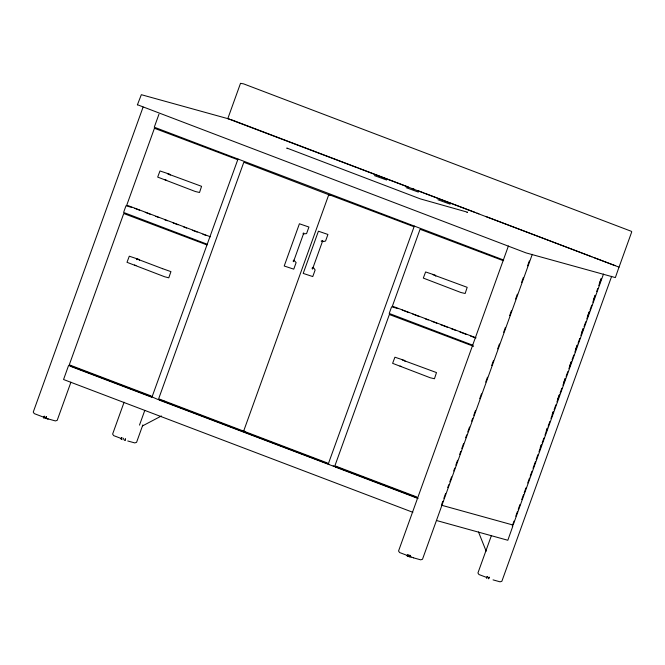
<?xml version="1.0" encoding="UTF-8"?>
<svg xmlns="http://www.w3.org/2000/svg" width="665" height="665" viewBox="0 0 665 665"><rect width="100%" height="100%" fill="white"/><g stroke="black" fill="none" stroke-linecap="round" stroke-linejoin="round"><path stroke-width="1" d="M137.389 104.871L141.337 94.696L229.575 119.135M44.123 416.248L43.682 417.795L44.231 416.282M44.297 416.307L43.857 417.861M45.353 418.401L46.076 416.947M46.176 416.98L45.528 418.46M46.242 417.005L45.968 418.609M45.802 418.551L46.351 417.038M158.96 114.214L154.28 127.198L503.679 260.048M70.931 382.184L57.19 420.363L55.403 420.928L48.379 418.983M124.097 402.217L112.626 434.079L113.657 435.617L120.465 438.202M121.371 439.141L121.72 437.545L120.739 438.875M121.836 437.595L121.637 439.241M123.075 439.789L123.449 438.21M125.294 438.875L125.02 440.488M124.92 440.446L125.394 438.908M139.492 425.11L144.77 410.446M152.086 396.814L237.995 159.068M142.817 424.977L136.566 442.35L134.779 442.915L127.747 440.97M243.772 430.77L328.809 194.587L413.929 226.707M330.098 195.236L243.806 162.26L158.652 398.8L242.393 430.646M374.403 175.585L386.614 180.016M406.157 187.655L418.36 192.094M328.327 463.829L414.312 226.067M437.902 199.733L450.114 204.163M508.401 245.992L398.551 551.002L399.582 552.532L413.58 557.86M407.454 556.123L407.919 554.577M408.002 554.61L407.861 556.281M409.707 555.258L409.058 556.73M409.773 555.283L409.341 556.838L410.064 555.391M409.407 556.863L409.881 555.325M441.402 505.192L512.457 524.876M441.751 504.22L442.807 501.285M443.863 498.359L445.617 493.472M447.728 487.611L448.784 484.677M449.839 481.751L451.601 476.863M453.713 471.003L454.76 468.069M455.816 465.143L457.578 460.255M459.69 454.394L460.745 451.46M461.801 448.534L463.555 443.646M465.666 437.786L466.722 434.86M467.778 431.926L469.54 427.038M471.643 421.178L472.699 418.252M473.754 415.317L475.517 410.43M479.739 398.709L481.493 393.821M485.716 382.101L487.47 377.221M491.693 365.492L493.455 360.613M497.669 348.884L499.432 344.005M503.654 332.276L505.408 327.396M509.631 315.667L511.393 310.788M515.608 299.067L517.37 294.179M521.593 282.459L523.347 277.571M527.569 265.85L529.332 260.963M532.283 254.329L422.491 559.273L420.704 559.839L413.68 557.893M491.46 535.416L477.927 572.989L478.958 574.527L486.215 577.278M486.639 578.026L487.179 576.513M486.747 578.068L487.221 576.53M488.958 577.203L488.243 578.65M489.24 577.311L488.584 578.783L489.066 577.245M540.238 447.703L541.293 444.769M546.223 431.095L547.27 428.16M552.199 414.486L553.255 411.552M557.478 399.831L559.232 394.952M563.455 383.223L565.208 378.343M569.431 366.615L571.193 361.735M575.408 350.006L577.17 345.127M581.393 333.398L583.147 328.518M587.37 316.798L589.132 311.91M593.346 300.189L595.109 295.302M599.331 283.581L601.085 278.693M512.258 525.982L514.02 521.094M515.782 516.206L517.536 511.327M518.243 509.365L520.005 504.486M521.759 499.598L523.521 494.71M524.22 492.757L525.982 487.869M527.744 482.981L529.498 478.102M530.205 476.14L531.967 471.261M533.022 468.326L535.483 461.485M536.181 459.532L537.943 454.644M538.999 451.718L541.46 444.877M542.166 442.915L543.928 438.036M544.984 435.101L547.445 428.26M548.143 426.307L549.905 421.419M550.961 418.493L553.421 411.652M554.128 409.69L555.89 404.81M556.946 401.876L559.406 395.035M560.105 393.082L561.867 388.194M562.923 385.268L565.383 378.427M566.09 376.473L567.852 371.585M568.908 368.651L571.368 361.81M572.066 359.856L573.829 354.969M574.884 352.043L577.345 345.202M578.051 343.248L579.813 338.36M580.869 335.426L583.33 328.585M584.028 326.631L585.79 321.744M586.846 318.818L589.306 311.976M590.013 310.023L591.775 305.135M592.831 302.201L595.291 295.36M596.696 291.453L597.752 288.519M598.808 285.593L601.268 278.751M513.106 525.126L603.496 274.055M611.65 276.316L501.867 581.268L500.08 581.825L493.056 579.88M303.065 233.307L303.797 233.008L293.481 261.727L293.115 260.954M467.03 212.459L467.562 212.21L420.189 198.835L286.79 148.029L287.255 148.652M165.078 179.808L166.674 180.29M134.446 265.019L135.976 265.543M161.412 415.974L142.476 425.933M322.068 240.73L322.833 240.398L312.484 269.142L312.109 268.377M400.006 366.058L401.602 366.548M321.178 241.054L323.431 241.586L325.567 241.029L327.92 234.462L318.41 231.196L303.207 273.415L312.766 276.565L315.135 270.007L313.863 268.153L312.276 267.397L312.799 267.546M406.764 555.716L407.188 555.84M230.564 119.409L357.246 167.58M143.091 107.082L33.25 412.092L34.281 413.622L48.279 418.95M303.232 233.922L306.565 233.606L308.926 227.039L299.408 223.773L284.213 266L293.764 269.15L296.133 262.584L293.797 260.123M131.728 207.397L125.984 205.809L123.599 212.451L207.38 244.296M210.464 236.815L126.766 205.144L154.438 128.279L237.688 159.691M398.302 308.668L391.602 306.814L389.216 313.456L472.998 345.301M476.082 337.82L392.383 306.149L420.056 229.284L503.305 260.697M162.684 268.71L170.947 271.628L168.777 277.829L164.612 276.748L126.998 262.309L129.293 256.2L139.093 259.483L139.459 260.414M71.13 366.207L68.578 365.501L63.557 379.516L412.857 512.308M165.519 401.585L157.871 399.466L152.077 396.922M242.866 430.812L245.061 431.419M339.865 468.077L334.121 466.481L159.467 400.147M436.456 520.495L507.827 540.263L512.798 526.264M322.791 241.503L322.276 241.353M47.589 419.133L47.173 419.008M162.651 268.702L136.541 258.801L136.849 259.683M44.389 418.061L43.923 417.886M410.621 557.021L411.07 557.187M358.219 167.946L408.476 187.065M412.325 188.528L414.253 189.259M418.094 190.722L423.871 192.917M424.835 193.282L474.985 212.351M476.921 213.091L478.858 213.822M485.641 216.399L591.95 256.823M593.878 257.563L615.142 265.643M619.007 267.114L615.358 277.588L526.065 252.9L137.381 104.713M134.696 208.32L139.5 210.148M145.261 212.343L150.074 214.172M155.834 216.366L158.719 217.463M164.488 219.65L167.372 220.747M173.141 222.941L177.946 224.77M183.715 226.965L186.599 228.062M192.36 230.256L197.164 232.077M202.933 234.271L205.817 235.368M402.234 310.056L408.958 312.617M412.807 314.079L419.532 316.64M425.301 318.834L428.185 319.932M432.026 321.386L436.83 323.215M440.679 324.678L447.404 327.238M451.252 328.701L456.057 330.53M459.906 331.993L466.631 334.545M470.471 336.008L475.284 337.837M206.99 244.944L123.74 213.531L69.276 364.819L151.146 395.949M473.588 346.315L389.366 314.528L334.894 465.816L416.764 496.946M243.964 431.244L327.388 462.965M71.222 366.24L151.745 396.864M158.536 399.441L329.275 464.37M333.157 465.841L417.554 497.935M70.357 366.265L151.711 397.204M335.742 467.179L418.069 498.484M402.25 359.956L436.498 372.575L434.453 378.751L430.23 377.762L392.616 363.339L394.91 357.205L404.719 360.488L405.076 361.419M432.948 274.703L467.187 287.33L465.151 293.498L460.928 292.509L423.314 278.095L425.608 271.952L435.409 275.244L435.766 276.166M478.501 531.967L486.157 551.169M167.331 173.706L201.57 186.325L199.525 192.493L195.311 191.503L157.688 177.09L159.982 170.955L169.791 174.238L170.149 175.161M240.497 83.366L227.796 118.644L619.049 267.131L631.75 231.844L631.401 231.329L243.606 83.865L240.58 83.341"/></g></svg>
